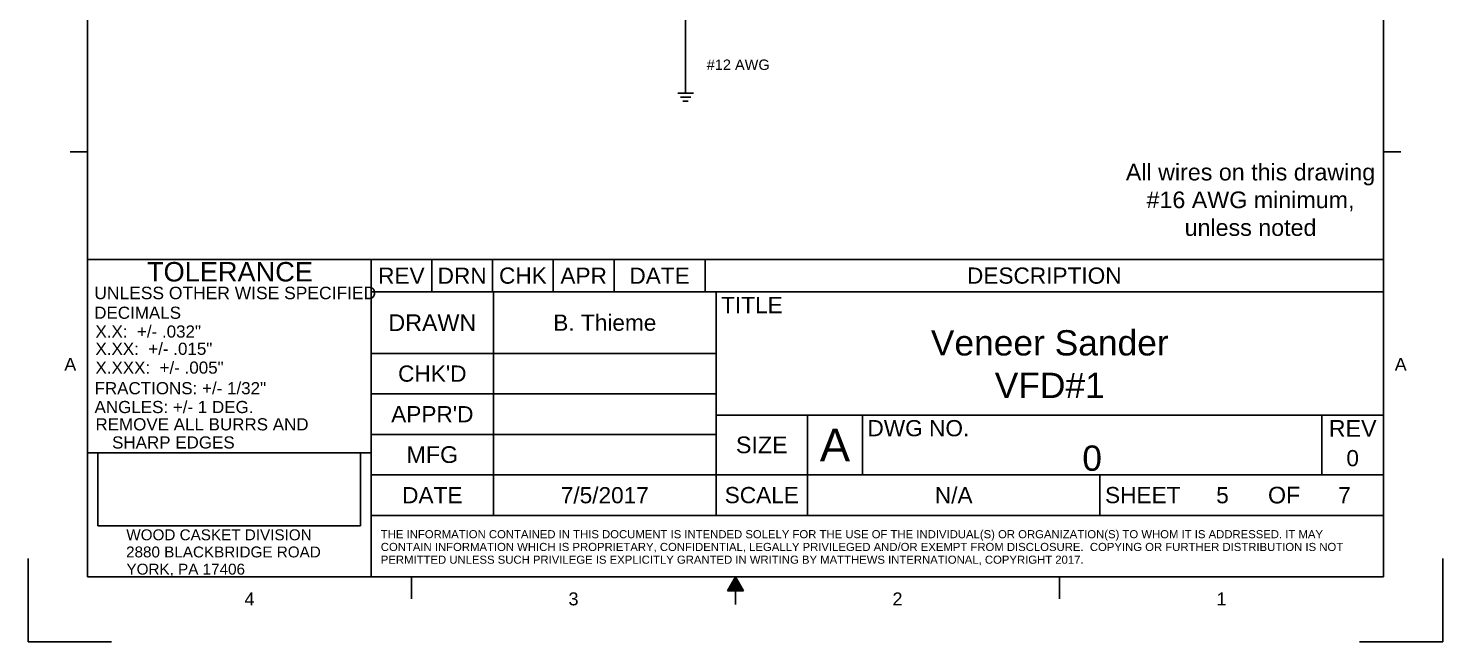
# Model space of a CAD drawing. Header units: inches. Extents: x 2 to 151, y 1 to 23.
# Drawn here: x 90.45 to 107.45, y 1.42 to 8.8 of the extents above; entities that cross this region are included whole.
import ezdxf
from ezdxf.enums import TextEntityAlignment as Align

# ---------------------------------------------------------------- set-up
doc = ezdxf.new("R2010")
doc.units = ezdxf.units.IN
doc.header["$MEASUREMENT"] = 0
for name, color, linetype in [('DESC', 150, 'Continuous'), ('SYMS', 7, 'Continuous'), ('Title Block Border', 7, 'Continuous'), ('Title Block Text', 7, 'Continuous'), ('WIRES', 7, 'Continuous')]:
    doc.layers.add(name, color=color, linetype=linetype)
doc.styles.add('Current-ANSI', font='arial.ttf')
doc.styles.add('DEFAULT-ANSI', font='arial.ttf')
doc.styles.get("Standard").update_dxf_attribs({"font": 'arial.ttf'})
doc.styles.add('Text Style5', font='arial.ttf')
doc.styles.add('WD', font='romans.shx')
picture_1 = doc.add_image_def('image1.png', size_in_pixel=(507, 141))

# ---------------------------------------------------------------- blocks, each defined once
blk = doc.blocks.new('Title Block A Portrait')
at = {"layer": 'Title Block Border'}
h = blk.add_hatch(color=256, dxfattribs=at)
h.dxf.hatch_style = 1
h.paths.add_polyline_path([(4.2978, 0.3066), (4.25, 0.3893), (4.2022, 0.3066)])
for p, q in [((0.3561, 0.3893), (0.3561, 10.6107)), ((8.1439, 10.6107), (8.1439, 0.3893)), ((0.3561, 2.9447), (0.2524, 2.9447)), ((8.1439, 2.9447), (8.2476, 2.9447)), ((2.0597, 2.297), (0.3561, 2.297)), ((2.0597, 2.297), (2.0597, 0.7589)), ((2.0597, 2.297), (8.1439, 2.297)), ((2.4247, 2.1023), (2.4247, 2.297)), ((2.7898, 2.1023), (2.7898, 2.297)), ((3.1548, 2.1023), (3.1548, 2.297)), ((3.5199, 2.1023), (3.5199, 2.297)), ((4.0675, 2.1023), (4.0675, 2.297)), ((4.1332, 2.1023), (2.0597, 2.1023)), ((2.7962, 0.7589), (2.7962, 2.1023)), ((4.1332, 0.7589), (4.1332, 2.1023)), ((4.1332, 2.1023), (8.1439, 2.1023)), ((4.1332, 1.7324), (2.0597, 1.7324)), ((4.1332, 1.489), (2.0597, 1.489)), ((4.1332, 1.3625), (8.1439, 1.3625)), ((4.6827, 1.0023), (4.6827, 1.3625)), ((5.0125, 1.0023), (5.0125, 1.3625)), ((7.7739, 1.0023), (7.7739, 1.3625)), ((4.1332, 1.2457), (2.0597, 1.2457)), ((2.0597, 1.1352), (0.3561, 1.1352)), ((4.1332, 1.0023), (2.0597, 1.0023)), ((4.1332, 1.0023), (8.1439, 1.0023)), ((4.6827, 0.7589), (4.6827, 1.0023)), ((6.4403, 0.7589), (6.4403, 1.0023)), ((2.0597, 0.7589), (8.1439, 0.7589)), ((2.0597, 0.7589), (2.0597, 0.3893)), ((0, 0.5), (0, 0)), ((8.5, 0.5), (8.5, 0)), ((8.1439, 0.3893), (0.3561, 0.3893)), ((0.3561, 0.3893), (2.747, 0.3893)), ((2.3031, 0.3893), (2.3031, 0.2569)), ((4.2022, 0.3066), (4.25, 0.3893)), ((4.25, 0.3893), (4.2978, 0.3066)), ((4.25, 0.3893), (4.2978, 0.3066)), ((6.1969, 0.3893), (6.1969, 0.2569)), ((4.2978, 0.3066), (4.2022, 0.3066)), ((4.25, 0.2238), (4.25, 0.3066)), ((0.5, 0), (0, 0)), ((8.5, 0), (8, 0))]:
    blk.add_line(p, q, dxfattribs=at)
at = {"layer": 'Title Block Border', "color": 5, "style": 'DEFAULT-ANSI'}
for s, height, p in [('DECIMALS', 0.07301, (0.3963, 1.9407)), ('X.X:  +/- .032"', 0.07301, (0.4037, 1.8277)), ('X.XX:  +/- .015"', 0.07301, (0.4037, 1.7241)), ('X.XXX:  +/- .005"', 0.07301, (0.4037, 1.611)), ('FRACTIONS: +/- 1/32"', 0.07301, (0.3982, 1.4871)), ('ANGLES: +/- 1 DEG.', 0.07301, (0.3982, 1.374)), ('WOOD CASKET DIVISION', 0.065535, (0.5891, 0.6097)), ('2880 BLACKBRIDGE ROAD', 0.065535, (0.5876, 0.5066)), ('YORK, PA 17406', 0.065535, (0.59, 0.4034))]:
    blk.add_text(s, height=height, dxfattribs=at).set_placement(p)
for s, p in [('THE INFORMATION CONTAINED IN THIS DOCUMENT IS INTENDED SOLELY FOR THE USE OF THE INDIVIDUAL(S) OR ORGANIZATION(S) TO WHOM IT IS ADDRESSED. IT MAY', (2.1184, 0.6462)), ('CONTAIN INFORMATION WHICH IS PROPRIETARY, CONFIDENTIAL, LEGALLY PRIVILEGED AND/OR EXEMPT FROM DISCLOSURE.  COPYING OR FURTHER DISTRIBUTION IS NOT', (2.1184, 0.5696)), ('PERMITTED UNLESS SUCH PRIVILEGE IS EXPLICITLY GRANTED IN WRITING BY MATTHEWS INTERNATIONAL, COPYRIGHT 2017.', (2.1184, 0.493))]:
    blk.add_text(s, height=0.0486731, dxfattribs=at).set_placement(p, align=Align.MIDDLE_LEFT)
at = {"layer": 'Title Block Border', "color": 5, "attachment_point": 1, "style": 'DEFAULT-ANSI'}
for s, insert, char_height, width in [('TOLERANCE', (0.7134, 2.2819), 0.11682, 1.008096), ('\\fArial|b0|i0;\\H0.0750;UNLESS OTHER WISE SPECIFIED', (0.3966, 2.1336), 0.07301, 1.708427), ('{\\H1x;REMOVE ALL BURRS AND}', (0.4036, 1.3431), 0.07301, 2.136764), ('SHARP EDGES', (0.5035, 1.2342), 0.07301, 2.136764)]:
    blk.add_mtext(s, dxfattribs=dict(at, insert=insert, char_height=char_height, width=width))
at = {"layer": 'Title Block Border', "color": 7, "style": 'Current-ANSI'}
for s, insert, char_height, width, attachment_point in [('REV', (2.2422, 2.1997), 0.09735, 0.66161, 5), ('{\\H1x;DRN}', (2.6073, 2.1997), 0.09735, 0.66161, 5), ('CHK', (2.9723, 2.1997), 0.09735, 0.66161, 5), ('APR', (3.3374, 2.1997), 0.09735, 0.66161, 5), ('DATE', (3.7937, 2.1997), 0.09735, 0.66161, 5), ('DESCRIPTION', (6.1057, 2.1997), 0.097346, 0.66161, 5), ('{\\H1x;TITLE}', (4.1636, 2.0719), 0.097346, 0.728181, 1), ('\\fArial|b0|i0;\\H0.1000;DRAWN', (2.428, 1.9174), 0.097346, 0.66161, 5), ("{\\H1x;CHK'D}", (2.428, 1.6107), 0.097346, 0.834074, 5), ("{\\H1x;APPR'D}", (2.428, 1.3674), 0.097346, 0.251682, 5), ('{\\H1x;DWG NO.}', (5.043, 1.3321), 0.097346, 0.728181, 1), ('\\fArial|b0|i0;\\H0.1000;REV', (7.9589, 1.3321), 0.097346, 0.36409, 2), ('\\fArial|b0|i0;\\H0.1000;SIZE', (4.408, 1.1824), 0.097346, 0.302352, 5), ('\\fArial|b0|i0;\\H0.1000;MFG', (2.428, 1.124), 0.097346, 0.383483, 5), ('{\\H1x;DATE}', (2.428, 0.8806), 0.097346, 0.934179, 5), ('{\\H1x;SCALE}', (4.408, 0.8806), 0.097346, 0.899266, 5), ('{\\H1x;SHEET}', (6.4707, 0.8806), 0.097346, 0.728181, 4), ('\\fArial|b0|i0;\\H0.1000;OF', (7.547, 0.8806), 0.097346, 0.272588, 5)]:
    blk.add_mtext(s, dxfattribs=dict(at, insert=insert, char_height=char_height, width=width, attachment_point=attachment_point))
at = {"layer": 'Title Block Border', "char_height": 0.0778, "attachment_point": 5, "style": 'Text Style5'}
for s, insert in [('A', (0.2524, 1.667)), ('A', (8.2476, 1.667)), ('4', (1.3296, 0.2569)), ('3', (3.2765, 0.2569)), ('2', (5.2235, 0.2569)), ('1', (7.1704, 0.2569))]:
    blk.add_mtext(s, dxfattribs=dict(at, insert=insert))
at = {"layer": 'Title Block Border', "insert": (4.8476, 1.1824), "char_height": 0.1947, "attachment_point": 5}
blk.add_mtext_dynamic_manual_height_columns('A', width=0.324109, gutter_width=1, heights=[0], dxfattribs=at)
at = {"layer": 'Title Block Border'}
blk.add_attdef('SCALE', text='', height=0.0973, dxfattribs=at).set_placement((5.5615, 0.8806), align=Align.MIDDLE_CENTER)
at = {"layer": 'Title Block Text'}
for tag, height, p in [('DRAWN_BY', 0.0973, (3.4647, 1.9174)), ('TITLE1', 0.1521, (6.1385, 1.7963)), ('CHECKED_BY', 0.0973, (3.4647, 1.6107)), ('TITLE2', 0.1521, (6.1385, 1.5408)), ('APPROVED_BY', 0.0973, (3.4647, 1.3674)), ('MFG', 0.0973, (3.4647, 1.124)), ('DWG_NO', 0.1521, (6.3932, 1.1033)), ('REV', 0.0973, (7.9589, 1.1033)), ('DATE', 0.0973, (3.4647, 0.8806)), ('SHEET_NO', 0.0973, (7.1766, 0.8806)), ('SHEET_OF', 0.0973, (7.91, 0.8806))]:
    blk.add_attdef(tag, text='', height=height, dxfattribs=at).set_placement(p, align=Align.MIDDLE_CENTER)
at = {"color": 8}
image = blk.add_image(picture_1, insert=(0.4174, 0.6961), size_in_units=(1.579, 0.4391), dxfattribs=at)
image.dxf.flags = 15
image.dxf.unprotected_set("ltscale", 0)
blk = doc.blocks.new('HGND2')
for p, q in [((0, 0.09375), (0, -0.09375)), ((0.046875, 0.0625), (0.046875, -0.0625)), ((0.09375, 0.03125), (0.09375, -0.03125))]:
    blk.add_line(p, q)
at = {"style": 'WD', "flags": 1}
blk.add_attdef('X4TERM01', (0, 0), '', height=0.01, dxfattribs=at)

msp = doc.modelspace()

# ---------------------------------------------------------------- linework, layer by layer
at = {"layer": 'WIRES'}
msp.add_line((98.352, 8.015), (98.352, 8.977), dxfattribs=at)

# ---------------------------------------------------------------- block references
at = {"xscale": 2, "yscale": 2, "zscale": 2}
msp.add_blockref('Title Block A Portrait', (90.452, 1.423), dxfattribs=at).add_auto_attribs({'DWG_NO': '0', 'REV': '0', 'TITLE1': 'Veneer Sander', 'TITLE2': 'VFD#1', 'DRAWN_BY': 'B. Thieme', 'DATE': '7/5/2017', 'SCALE': 'N/A', 'SHEET_NO': '5', 'SHEET_OF': '7'})
at = {"layer": 'SYMS', "xscale": -1, "rotation": 90}
msp.add_blockref('HGND2', (98.352, 8.015), dxfattribs=at)

# ---------------------------------------------------------------- texts
at = {"layer": 'DESC'}
for s, width, insert, char_height, attachment_point in [('#12 AWG', 1.64145, (98.606, 8.421), 0.125, 1), ('All wires on this drawing #16 AWG minimum, unless noted', 3.00028, (105.142, 6.733), 0.2, 5)]:
    msp.add_mtext_dynamic_manual_height_columns(s, width=width, gutter_width=1, heights=[0], dxfattribs=dict(at, insert=insert, char_height=char_height, attachment_point=attachment_point))

doc.saveas('drawing.dxf')
